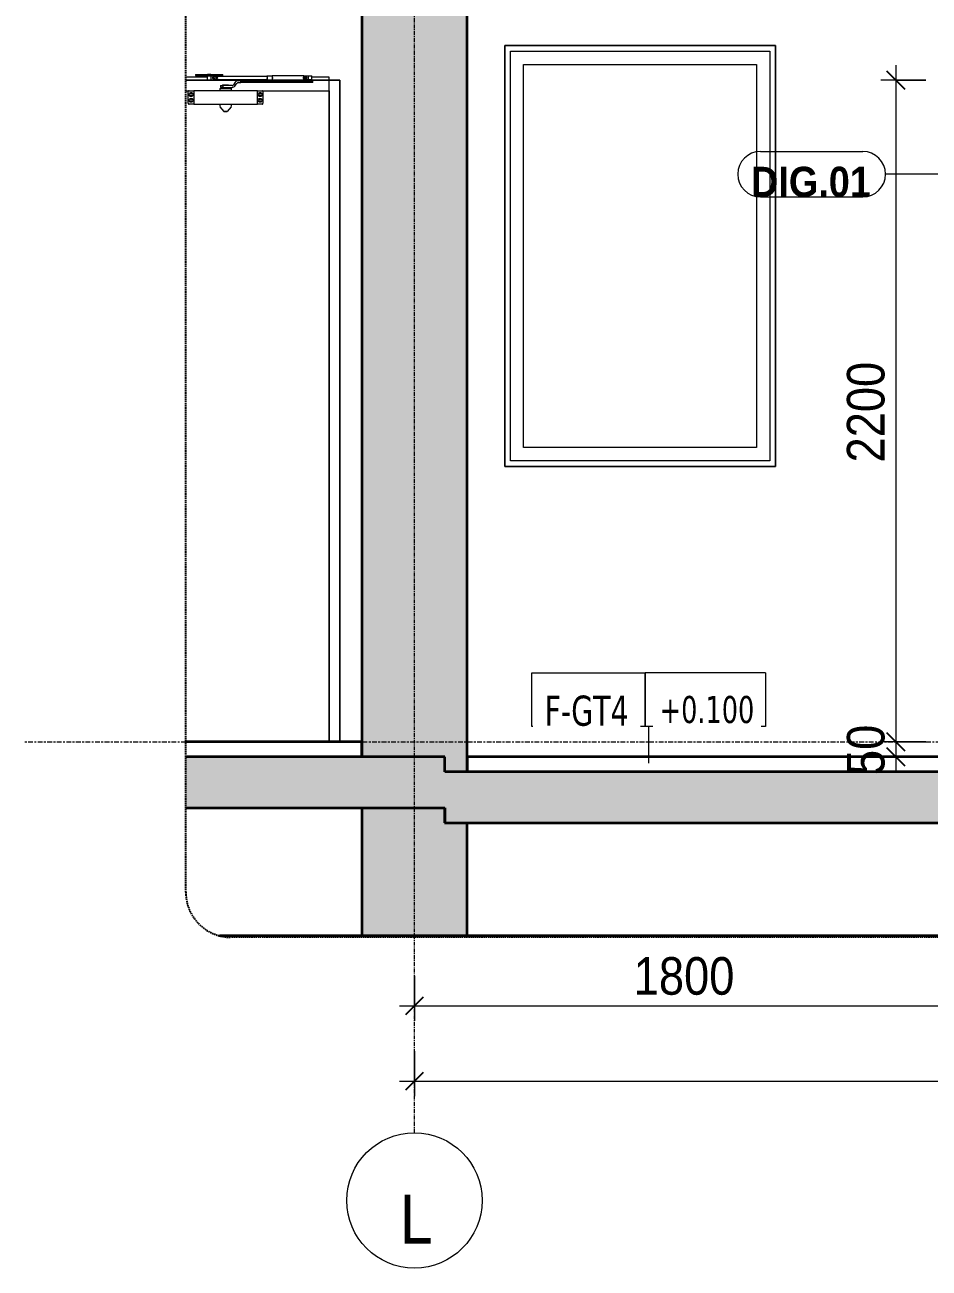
# Model space of a CAD drawing. Header units: millimetres. Extents: x 31444 to 224909, y 392 to 78637.
# Drawn here: x 98311 to 101317, y 450 to 4584 of the extents above; entities that cross this region are included whole.
import ezdxf

# ---------------------------------------------------------------- set-up
doc = ezdxf.new("R2010")
doc.units = ezdxf.units.MM
for name, pattern in [('Centre', [31.75, 6.35, -4.7625, 15.875, -4.7625]), ('Grid Line', [22.225, 12.7, -3.175, 3.175, -3.175]), ('Hidden', [7.14375, 4.7625, -2.38125])]:
    doc.linetypes.add(name, pattern=pattern)
for name, color, linetype, lineweight in [('0-5', 130, 'Continuous', 5), ('A-ANNO-DIMS', 211, 'Continuous', 9), ('A-ANNO-DIMS-50', 211, 'Continuous', 9), ('A-CLNG-1', 250, 'Continuous', 35), ('A-CLNG-PATT-3', 13, 'Continuous', 18), ('A-DETL-GENF', 92, 'Continuous', 18), ('A-DETL-GENF-4', 9, 'Continuous', 18), ('A-DETL-GENF-5', 92, 'Hidden', 25), ('A-DETL-MEDM', 33, 'Continuous', 35), ('A-DOOR', 31, 'Continuous', 18), ('A-DOOR-FRAM-1', 31, 'Continuous', 18), ('A-DOOR-IDEN', 31, 'Continuous', 9), ('A-FLOR-FNSH-1', 250, 'Continuous', 35), ('A-FLOR-IDEN', 11, 'Continuous', 9), ('A-FLOR-LEVL-2', 51, 'Centre', 9), ('A-GLAZ', 151, 'Continuous', 18), ('A-GLAZ-5', 7, 'Continuous', 18), ('A-WALL', 113, 'Continuous', 18), ('A-WALL-3', 7, 'Continuous', 18), ('S-COLS-10', 191, 'Continuous', 5), ('S-COLS-5', 250, 'Continuous', 35), ('S-GRID-1', 1, 'Grid Line', 9), ('S-GRID-IDEN', 1, 'Continuous', 9)]:
    doc.layers.add(name, color=color, linetype=linetype, lineweight=lineweight)
doc.styles.add('Arial_B_1', font='arialbd.ttf', dxfattribs={"width": 0.9, "height": 100})
doc.styles.add('Tahoma', font='tahoma.ttf', dxfattribs={"width": 0.8, "height": 100})
doc.styles.add('Tahoma_1', font='tahoma.ttf', dxfattribs={"width": 0.8, "height": 90})
doc.styles.add('Tahoma_B', font='tahomabd.ttf', dxfattribs={"height": 162.5})
doc.styles.add('UTM Avo', font='', dxfattribs={"width": 0.9, "height": 125})
doc.styles.get('UTM Avo').set_extended_font_data('UTM Avo')
doc.dimstyles.new('1_Dim_chi_tiet_2_5', dxfattribs={"dimscale": 304.8, "dimtxt": 124.912619, "dimasz": 0.19685, "dimexe": 0.164042, "dimexo": 0.0625, "dimgap": 0.016404, "dimtad": 1, "dimdec": 0, "dimrnd": 5, "dimzin": 0, "dimdsep": 46, "dimtxsty": 'UTM Avo', "dimblk1": 'OBLIQUE', "dimblk2": 'OBLIQUE', "dimsah": 1, "dimcen": 0.09, "dimdle": 0.164042, "dimazin": 0, "dimtfac": 1, "dimtdec": 4, "dimtix": 1, "dimtmove": 0, "dimatfit": 3, "dimfxl": 0.328084, "dimfxlon": 1, "dimtvp": 1, "dimtolj": 1, "dimtzin": 0, "dimarcsym": 2})

# ---------------------------------------------------------------- blocks, each defined once
blk = doc.blocks.new('NCV_TKTC_KET CAU_rvt-6-TKCS_CĂN HỘ LOẠI 3 - MẶT CẮT 5')
at = {"layer": 'S-COLS-10'}
h = blk.add_hatch(color=256, dxfattribs=at)
h.paths.add_polyline_path([(-70111.9, 1550), (-69761.9, 1550), (-69761.9, 1930), (-69835.3, 1930), (-69835.3, 1980), (-70111.9, 1980), (-70111.9, 1930)])
h.paths.add_polyline_path([(-69835.3, 2100), (-69761.9, 2100), (-69761.9, 5330), (-69835.3, 5330), (-69835.3, 5380), (-70111.9, 5380), (-70111.9, 2150), (-69835.3, 2150)])
h.paths.add_polyline_path([(-69826.1, 5500), (-69761.9, 5500), (-69761.9, 5959.5), (-70111.9, 5959.5), (-70111.9, 5550), (-69835.3, 5550), (-69835.3, 5500)])
at = {"layer": 'A-FLOR-FNSH-1'}
for p, q in [((-69836.9, 1980), (-69836.9, 1930)), ((-69836.9, 1930), (-69835.3, 1930))]:
    blk.add_line(p, q, dxfattribs=at)
at = {"layer": 'S-COLS-5'}
for p, q in [((-70111.9, 5380), (-70111.9, 2150)), ((-69761.9, 2100), (-69761.9, 5330)), ((-70111.9, 1980), (-70111.9, 1550)), ((-69761.9, 1550), (-69761.9, 1930))]:
    blk.add_line(p, q, dxfattribs=at)
blk = doc.blocks.new('M_Fixed - 900 x 1400-553070-TKCS_CĂN HỘ LOẠI 3 - MẶT CẮT 5')
at = {"layer": 'A-GLAZ-5'}
for p, q in [((-68736.9, 4515), (-69636.9, 4515)), ((-69636.9, 4515), (-69636.9, 3115)), ((-68736.9, 3115), (-68736.9, 4515)), ((-69617.9, 3134), (-69617.9, 4496)), ((-69617.9, 4496), (-68755.9, 4496)), ((-68755.9, 4496), (-68755.9, 3134)), ((-69573.9, 3178), (-69573.9, 4452)), ((-69573.9, 4452), (-68799.9, 4452)), ((-68799.9, 4452), (-68799.9, 3178)), ((-68799.9, 3178), (-69573.9, 3178)), ((-69636.9, 3115), (-68736.9, 3115)), ((-68755.9, 3134), (-69617.9, 3134))]:
    blk.add_line(p, q, dxfattribs=at)
blk = doc.blocks.new('NCV_TKTC_TANG 1_rvt-5-TKCS_CĂN HỘ LOẠI 3 - MẶT CẮT 5')
at = {"layer": 'A-FLOR-FNSH-1'}
for p, q in [((-70111.9, 2200), (-70696.9, 2200)), ((-70111.9, 2150), (-70111.9, 2200)), ((-68136.9, 2150), (-69761.9, 2150)), ((-69761.9, 2150), (-69761.9, 2100))]:
    blk.add_line(p, q, dxfattribs=at)
at = {"layer": 'A-WALL-3'}
for p, q in [((-69636.9, 3115), (-69636.9, 4515)), ((-69636.9, 4515), (-68736.9, 4515)), ((-68736.9, 4515), (-68736.9, 3115)), ((-68736.9, 3115), (-69636.9, 3115))]:
    blk.add_line(p, q, dxfattribs=at)
at = {"layer": 'A-GLAZ'}
blk.add_blockref('M_Fixed - 900 x 1400-553070-TKCS_CĂN HỘ LOẠI 3 - MẶT CẮT 5', (0, 0), dxfattribs=at)
blk = doc.blocks.new('FD_05 - FD_05-1000x2200mm-835433-TKCS_CĂN HỘ LOẠI 3 - MẶT CẮT 5')
at = {"layer": 'A-DOOR'}
for p, q in [((-70625.6, 4410), (-70696.9, 4410)), ((-70664.1, 4418.5), (-70664.1, 4415.5)), ((-70664.1, 4418.5), (-70663.7, 4418.5)), ((-70664.1, 4418.5), (-70664.1, 4415.5)), ((-70664.1, 4415.5), (-70663.7, 4415.5)), ((-70663.7, 4418.5), (-70644.5, 4418.5)), ((-70663.7, 4415.5), (-70644.5, 4415.5)), ((-70644.5, 4418.5), (-70644.1, 4418.5)), ((-70644.5, 4415.5), (-70644.1, 4415.5)), ((-70644.1, 4418.5), (-70638.9, 4418.5)), ((-70644.1, 4415.5), (-70638.9, 4415.5)), ((-70638.9, 4418.5), (-70637.7, 4418.5)), ((-70638.9, 4415.5), (-70637.7, 4415.5)), ((-70637.7, 4418.5), (-70621.2, 4418.5)), ((-70637.7, 4415.5), (-70621.2, 4415.5)), ((-70634.1, 4415.5), (-70634.1, 4414.5)), ((-70632.1, 4414.5), (-70634.1, 4414.5)), ((-70634.1, 4414.5), (-70632.1, 4414.5)), ((-70625.6, 4414.5), (-70632.1, 4414.5)), ((-70625.6, 4414.5), (-70625.6, 4400.5)), ((-70625.6, 4414.5), (-70625.4, 4414.5)), ((-70625.4, 4400.5), (-70625.6, 4400.5)), ((-70625.4, 4414.5), (-70613.9, 4414.5)), ((-70613.9, 4400.5), (-70625.4, 4400.5)), ((-70625.1, 4420.3), (-70625.1, 4418.5)), ((-70624.3, 4420.3), (-70619.1, 4420.3)), ((-70624.1, 4415.5), (-70624.1, 4414.5)), ((-70621.2, 4418.5), (-70617, 4418.5)), ((-70621.2, 4415.5), (-70617, 4415.5)), ((-70619.1, 4420.3), (-70613.9, 4420.3)), ((-70617, 4418.5), (-70600.5, 4418.5)), ((-70617, 4415.5), (-70600.5, 4415.5)), ((-70614.1, 4414.5), (-70614.1, 4415.5)), ((-70613.9, 4414.5), (-70608.2, 4414.5)), ((-70613.9, 4414.5), (-70613.9, 4400.5)), ((-70608.2, 4400.5), (-70613.9, 4400.5)), ((-70613.1, 4418.5), (-70613.1, 4420.3)), ((-70612.6, 4400.5), (-70612.6, 4414.5)), ((-70606.1, 4414.5), (-70608.2, 4414.5)), ((-70604.1, 4414.5), (-70606.1, 4414.5)), ((-70606.1, 4414.5), (-70604.1, 4414.5)), ((-70604.1, 4414.5), (-70604.1, 4415.5)), ((-70427.1, 4412.5), (-70603.4, 4412.5)), ((-70603.4, 4402.5), (-70427.1, 4402.5)), ((-70602.7, 4411.5), (-70602, 4411.5)), ((-70602, 4403.5), (-70602.7, 4403.5)), ((-70602, 4411.5), (-70595.1, 4411.5)), ((-70595.1, 4403.5), (-70602, 4403.5)), ((-70600.5, 4418.5), (-70599.4, 4418.5)), ((-70600.5, 4415.5), (-70599.4, 4415.5)), ((-70599.4, 4418.5), (-70594.2, 4418.5)), ((-70599.4, 4415.5), (-70594.2, 4415.5)), ((-70595.1, 4403.5), (-70595.1, 4411.5)), ((-70594.1, 4418.5), (-70593.8, 4418.5)), ((-70594.1, 4415.5), (-70593.8, 4415.5)), ((-70593.8, 4418.5), (-70574.5, 4418.5)), ((-70593.8, 4415.5), (-70574.5, 4415.5)), ((-70574.5, 4418.5), (-70574.1, 4418.5)), ((-70574.5, 4415.5), (-70574.1, 4415.5)), ((-70574.5, 4384), (-70567.2, 4384)), ((-70574.5, 4384), (-70574.5, 4382)), ((-70574.1, 4415.5), (-70574.1, 4418.5)), ((-70574.1, 4415.5), (-70574.1, 4418.5)), ((-70567.2, 4384), (-70557.1, 4384)), ((-70567.2, 4384), (-70567.2, 4382)), ((-70557.1, 4384), (-70554.5, 4384)), ((-70557.1, 4384), (-70557.1, 4382)), ((-70554.5, 4382), (-70554.5, 4384)), ((-70532.4, 4392.9), (-70538.2, 4384.6)), ((-70533.3, 4381.1), (-70527.5, 4389.4)), ((-70522.5, 4398), (-70522.5, 4398)), ((-70514.1, 4398), (-70522.5, 4398)), ((-70522.5, 4392), (-70514.1, 4392)), ((-70514.1, 4392), (-70514.1, 4398)), ((-70514.1, 4398), (-70278.7, 4398)), ((-70278.7, 4392), (-70514.1, 4392)), ((-70409.8, 4413.5), (-70427.1, 4413.5)), ((-70427.1, 4401.5), (-70409.8, 4401.5)), ((-70305.1, 4414.5), (-70409.8, 4414.5)), ((-70409.8, 4400.5), (-70305.1, 4400.5)), ((-70304.4, 4414), (-70304.2, 4414)), ((-70304.2, 4401), (-70304.4, 4401)), ((-70304.2, 4414), (-70297.4, 4414)), ((-70304.2, 4414), (-70304.2, 4401)), ((-70304.2, 4401.4), (-70304.2, 4413.6)), ((-70304.2, 4413.6), (-70304.2, 4401.4)), ((-70297.4, 4401), (-70304.2, 4401)), ((-70297.4, 4414), (-70290.3, 4414)), ((-70290.3, 4401), (-70297.4, 4401)), ((-70291.6, 4401), (-70291.6, 4398)), ((-70290.3, 4414), (-70278.2, 4414)), ((-70290.3, 4414), (-70290.3, 4401)), ((-70278.2, 4401), (-70290.3, 4401)), ((-70280.6, 4398), (-70280.6, 4401)), ((-70278.7, 4398), (-70274.2, 4398)), ((-70278.7, 4398), (-70278.7, 4392)), ((-70274.2, 4392), (-70278.7, 4392)), ((-70220.3, 4410), (-70278.2, 4410)), ((-70278.1, 4401), (-70278.1, 4414)), ((-70274.1, 4392), (-70274.1, 4398)), ((-70220.3, 2200), (-70220.3, 4410)), ((-70688.5, 4323), (-70688.5, 4362)), ((-70685.5, 4365), (-70673.2, 4365)), ((-70673.2, 4365), (-70670.6, 4365)), ((-70458.5, 4365), (-70670.5, 4365)), ((-70670.5, 4365), (-70670.5, 4364.7)), ((-70670.5, 4364.7), (-70670.5, 4356.1)), ((-70670.5, 4356.1), (-70670.5, 4354.3)), ((-70670.5, 4354.3), (-70670.5, 4330.7)), ((-70584, 4372), (-70584, 4365)), ((-70584, 4372), (-70583.5, 4372)), ((-70583.4, 4372), (-70545, 4372)), ((-70582, 4382), (-70582, 4376)), ((-70582, 4382), (-70573.5, 4382)), ((-70573.5, 4376), (-70582, 4376)), ((-70574.5, 4376), (-70574.5, 4374)), ((-70570.9, 4374), (-70574.5, 4374)), ((-70543.1, 4382), (-70573.5, 4382)), ((-70573.5, 4382), (-70573.5, 4376)), ((-70573.5, 4376), (-70543.1, 4376)), ((-70573.5, 4374), (-70573.5, 4372)), ((-70567.2, 4374), (-70570.9, 4374)), ((-70567.2, 4376), (-70567.2, 4374)), ((-70562.2, 4374), (-70567.2, 4374)), ((-70557.1, 4374), (-70562.2, 4374)), ((-70557.1, 4376), (-70557.1, 4374)), ((-70555.8, 4374), (-70557.1, 4374)), ((-70554.5, 4374), (-70555.8, 4374)), ((-70555.5, 4372), (-70555.5, 4374)), ((-70554.5, 4374), (-70554.5, 4376)), ((-70545, 4365), (-70545, 4372)), ((-70458.5, 4364.7), (-70458.5, 4365)), ((-70458.5, 4356.1), (-70458.5, 4364.7)), ((-70458.5, 4354.3), (-70458.5, 4356.1)), ((-70458.5, 4330.7), (-70458.5, 4354.3)), ((-70458.4, 4365), (-70455.8, 4365)), ((-70455.8, 4365), (-70443.5, 4365)), ((-70440.5, 4362), (-70440.5, 4323)), ((-70673.2, 4320), (-70685.5, 4320)), ((-70670.6, 4320), (-70673.2, 4320)), ((-70670.5, 4330.7), (-70670.5, 4328.9)), ((-70670.5, 4328.9), (-70670.5, 4320.3)), ((-70670.5, 4320.3), (-70670.5, 4320)), ((-70670.5, 4320), (-70458.5, 4320)), ((-70584, 4320), (-70584, 4312.4)), ((-70583.7, 4311.7), (-70570.8, 4296.3)), ((-70558.2, 4296.3), (-70545.3, 4311.7)), ((-70545, 4312.4), (-70545, 4320)), ((-70458.5, 4328.9), (-70458.5, 4330.7)), ((-70458.5, 4320.3), (-70458.5, 4328.9)), ((-70458.5, 4320), (-70458.5, 4320.3)), ((-70455.8, 4320), (-70458.4, 4320)), ((-70443.5, 4320), (-70455.8, 4320)), ((-70564.5, 4296), (-70564.5, 4296)), ((-70564.5, 4296), (-70564.5, 4296))]:
    blk.add_line(p, q, dxfattribs=at)
at = {"layer": 'A-DOOR', "flags": 128}
for points in [[(-70595.1, 4411.5), (-70594.1, 4411), (-70593.3, 4410.4), (-70592.7, 4409.7), (-70592.2, 4409), (-70591.9, 4408.3), (-70591.8, 4407.5)], [(-70591.8, 4407.5), (-70591.9, 4406.7), (-70592.2, 4406), (-70592.7, 4405.3), (-70593.3, 4404.6), (-70594.1, 4404), (-70595.1, 4403.5)], [(-70685.5, 4365), (-70686.2, 4364.9), (-70686.8, 4364.7), (-70687.4, 4364.3), (-70687.8, 4363.9), (-70688.2, 4363.3), (-70688.4, 4362.7), (-70688.5, 4362)], [(-70440.5, 4362), (-70440.6, 4362.7), (-70440.8, 4363.3), (-70441.2, 4363.9), (-70441.6, 4364.3), (-70442.2, 4364.7), (-70442.8, 4364.9), (-70443.5, 4365)], [(-70688.5, 4323), (-70688.4, 4322.3), (-70688.2, 4321.7), (-70687.8, 4321.1), (-70687.4, 4320.7), (-70686.8, 4320.3), (-70686.2, 4320.1), (-70685.5, 4320)], [(-70443.5, 4320), (-70442.8, 4320.1), (-70442.2, 4320.3), (-70441.6, 4320.7), (-70441.2, 4321.1), (-70440.8, 4321.7), (-70440.6, 4322.3), (-70440.5, 4323)], [(-70564.5, 4296), (-70569.2, 4296), (-70570.1, 4296)], [(-70570.1, 4296), (-70567.5, 4296), (-70564.5, 4296)], [(-70564.5, 4296), (-70559.8, 4296), (-70558.9, 4296)], [(-70558.9, 4296), (-70561.5, 4296), (-70564.5, 4296)]]:
    blk.add_lwpolyline(points, dxfattribs=at)
at = {"layer": 'A-DOOR'}
for centre, start, end in [((-70679.5, 4352), 0, 180), ((-70679.5, 4352), 180, 0), ((-70449.5, 4352), 0, 180), ((-70449.5, 4352), 180, 0), ((-70679.5, 4333), 0, 180), ((-70679.5, 4333), 180, 0), ((-70449.5, 4333), 0, 180), ((-70449.5, 4333), 180, 0)]:
    blk.add_arc(centre, 3.5, start, end, dxfattribs=at)
for centre, major_axis, ratio, start_param, end_param in [((-70606, 4407.5), (0, 2.5), 0.965835, 4.712389, 7.853982), ((-70606, 4407.5), (0, 2.5), 0.965835, 1.570796, 4.712389), ((-70608.2, 4407.5), (0, 7), 0.965835, 4.712389, 6.283185), ((-70608.2, 4407.5), (0, 7), 0.965835, 3.141593, 4.712389), ((-70608.6, 4407.5), (0, 2.5), 0.965835, 4.712389, 5.759587), ((-70608.6, 4407.5), (0, 2.5), 0.965835, 3.665191, 4.712389), ((-70608.1, 4407.5), (0, 2.5), 0.965835, 4.712389, 5.759587), ((-70608.1, 4407.5), (0, 2.5), 0.965835, 4.712389, 5.759587), ((-70608.1, 4407.5), (0, 2.5), 0.965835, 3.665191, 4.712389), ((-70608.1, 4407.5), (0, 2.5), 0.965835, 3.665191, 4.712389), ((-70606.5, 4407.5), (0, 2.5), 0.965835, 4.712389, 6.021386), ((-70606.5, 4407.5), (0, 2.5), 0.965835, 4.712389, 6.021386), ((-70606.5, 4407.5), (0, 2.5), 0.965835, 3.403392, 4.712389), ((-70606.5, 4407.5), (0, 2.5), 0.965835, 3.403392, 4.712389), ((-70543.1, 4388), (0, 6), 1, 3.141593, 4.101524), ((-70522.5, 4386), (0, 12), 1, 0, 0.959931), ((-70522.5, 4386), (0, 6), 1, 0, 0.959931), ((-70427.1, 4407.5), (0, 6), 0.259156, 4.712389, 6.806784), ((-70427.1, 4407.5), (0, 6), 0.259156, 2.617994, 4.712389), ((-70427.1, 4407.5), (0, 5), 0.259156, 4.712389, 6.283185), ((-70427.1, 4407.5), (0, 5), 0.259156, 3.141593, 4.712389), ((-70409.8, 4407.5), (0, 7), 0.259156, 4.712389, 6.806784), ((-70409.8, 4407.5), (0, 7), 0.259156, 2.617994, 4.712389), ((-70409.8, 4407.5), (0, 6), 0.259156, 4.712389, 6.283185), ((-70409.8, 4407.5), (0, 6), 0.259156, 3.141593, 4.712389), ((-70305.1, 4407.5), (0, 7), 0.259156, 5.776005, 6.283185), ((-70305.1, 4407.5), (0, 7), 0.259156, 3.141593, 3.648773), ((-70296, 4407.5), (0, 6.79), 0.965835, 0.291061, 1.570796), ((-70296, 4407.5), (0, 6.79), 0.965835, 1.570796, 2.850532), ((-70295.5, 4407.5), (0, 6.79), 0.965835, 0.291061, 1.570796), ((-70295.5, 4407.5), (0, 6.79), 0.965835, 1.570796, 2.850532), ((-70296.2, 4407.5), (0, 2.5), 0.965835, 4.712389, 7.853982), ((-70296.2, 4407.5), (0, 2.5), 0.965835, 1.570796, 4.712389), ((-70298.5, 4407.5), (0, 2.5), 0.965835, 4.712389, 5.759587), ((-70298.5, 4407.5), (0, 2.5), 0.965835, 4.712389, 5.759587), ((-70299, 4407.5), (0, 2.5), 0.965835, 4.712389, 5.497787), ((-70298.5, 4407.5), (0, 2.5), 0.965835, 3.665191, 4.712389), ((-70299, 4407.5), (0, 2.5), 0.965835, 3.926991, 4.712389), ((-70298.5, 4407.5), (0, 2.5), 0.965835, 3.665191, 4.712389), ((-70296.7, 4407.5), (0, 2.5), 0.965835, 4.712389, 6.021386), ((-70296.7, 4407.5), (0, 2.5), 0.965835, 4.712389, 6.021386), ((-70296.7, 4407.5), (0, 2.5), 0.965835, 3.403392, 4.712389), ((-70296.7, 4407.5), (0, 2.5), 0.965835, 3.403392, 4.712389), ((-70543.1, 4388), (0, 12), 1, 3.141593, 4.101524)]:
    blk.add_ellipse(centre, major_axis=major_axis, ratio=ratio, start_param=start_param, end_param=end_param, dxfattribs=at)
for points, knots in [([(-70305.3, 4407.5), (-70305.3, 4407.8), (-70305.3, 4408.2), (-70305.3, 4408.7), (-70305.2, 4409), (-70305.2, 4409.4), (-70305.1, 4409.8), (-70305, 4410), (-70305, 4410.3), (-70304.9, 4410.4), (-70304.9, 4410.6), (-70304.8, 4410.8), (-70304.8, 4411.1), (-70304.7, 4411.3), (-70304.6, 4411.5), (-70304.6, 4411.7), (-70304.6, 4411.8), (-70304.5, 4412), (-70304.5, 4412.3), (-70304.4, 4412.5), (-70304.3, 4412.8), (-70304.3, 4413.2), (-70304.2, 4413.5), (-70304.2, 4413.6)], [0, 0, 0, 0, 0.1, 0.15, 0.2, 0.25, 0.3, 0.35, 0.375, 0.4, 0.425, 0.45, 0.5, 0.55, 0.575, 0.6, 0.625, 0.65, 0.7, 0.75, 0.8, 0.9, 1, 1, 1, 1]), ([(-70304.2, 4401.4), (-70304.2, 4401.5), (-70304.3, 4401.8), (-70304.3, 4402.2), (-70304.4, 4402.5), (-70304.5, 4402.7), (-70304.5, 4403), (-70304.6, 4403.2), (-70304.6, 4403.3), (-70304.6, 4403.5), (-70304.7, 4403.7), (-70304.8, 4403.9), (-70304.8, 4404.2), (-70304.9, 4404.4), (-70304.9, 4404.6), (-70305, 4404.7), (-70305, 4405), (-70305.1, 4405.2), (-70305.2, 4405.6), (-70305.2, 4406), (-70305.3, 4406.3), (-70305.3, 4406.8), (-70305.3, 4407.2), (-70305.3, 4407.5)], [0, 0, 0, 0, 0.1, 0.2, 0.25, 0.3, 0.35, 0.375, 0.4, 0.425, 0.45, 0.5, 0.55, 0.575, 0.6, 0.625, 0.65, 0.7, 0.75, 0.8, 0.85, 0.9, 1, 1, 1, 1]), ([(-70685.9, 4352), (-70685.9, 4353.2), (-70685.4, 4355), (-70683.9, 4356.9), (-70682.4, 4357.9), (-70680.7, 4358.5), (-70678.9, 4358.7), (-70677.1, 4358.4), (-70675.5, 4357.6), (-70674.2, 4356.4), (-70673.5, 4355.4), (-70673.2, 4354.9)], [0, 0, 0, 0, 0.2, 0.3, 0.4, 0.5, 0.6, 0.7, 0.8, 0.9, 1, 1, 1, 1]), ([(-70673.2, 4349.1), (-70673.8, 4348), (-70675, 4346.7), (-70677.1, 4345.6), (-70678.9, 4345.3), (-70680.7, 4345.5), (-70682.4, 4346.1), (-70683.9, 4347.1), (-70685, 4348.5), (-70685.7, 4350.2), (-70685.9, 4351.4), (-70685.9, 4352)], [0, 0, 0, 0, 0.2, 0.3, 0.4, 0.5, 0.6, 0.7, 0.8, 0.9, 1, 1, 1, 1]), ([(-70455.8, 4354.9), (-70455.2, 4356), (-70454, 4357.3), (-70451.9, 4358.4), (-70450.1, 4358.7), (-70448.3, 4358.5), (-70446.6, 4357.9), (-70445.1, 4356.9), (-70444, 4355.5), (-70443.3, 4353.8), (-70443.1, 4352.6), (-70443.1, 4352)], [0, 0, 0, 0, 0.2, 0.3, 0.4, 0.5, 0.6, 0.7, 0.8, 0.9, 1, 1, 1, 1]), ([(-70443.1, 4352), (-70443.1, 4350.8), (-70443.6, 4349), (-70445.1, 4347.1), (-70446.6, 4346.1), (-70448.3, 4345.5), (-70450.1, 4345.3), (-70451.9, 4345.6), (-70453.5, 4346.4), (-70454.8, 4347.6), (-70455.5, 4348.6), (-70455.8, 4349.1)], [0, 0, 0, 0, 0.2, 0.3, 0.4, 0.5, 0.6, 0.7, 0.8, 0.9, 1, 1, 1, 1]), ([(-70685.9, 4333), (-70685.9, 4334.2), (-70685.4, 4336), (-70683.9, 4337.9), (-70682.4, 4338.9), (-70680.7, 4339.5), (-70678.9, 4339.7), (-70677.1, 4339.4), (-70675.5, 4338.6), (-70674.2, 4337.4), (-70673.5, 4336.4), (-70673.2, 4335.9)], [0, 0, 0, 0, 0.2, 0.3, 0.4, 0.5, 0.6, 0.7, 0.8, 0.9, 1, 1, 1, 1]), ([(-70673.2, 4330.1), (-70673.8, 4329), (-70675, 4327.7), (-70677.1, 4326.6), (-70678.9, 4326.3), (-70680.7, 4326.5), (-70682.4, 4327.1), (-70683.9, 4328.1), (-70685, 4329.5), (-70685.7, 4331.2), (-70685.9, 4332.4), (-70685.9, 4333)], [0, 0, 0, 0, 0.2, 0.3, 0.4, 0.5, 0.6, 0.7, 0.8, 0.9, 1, 1, 1, 1]), ([(-70455.8, 4335.9), (-70455.2, 4337), (-70454, 4338.3), (-70451.9, 4339.4), (-70450.1, 4339.7), (-70448.3, 4339.5), (-70446.6, 4338.9), (-70445.1, 4337.9), (-70444, 4336.5), (-70443.3, 4334.8), (-70443.1, 4333.6), (-70443.1, 4333)], [0, 0, 0, 0, 0.2, 0.3, 0.4, 0.5, 0.6, 0.7, 0.8, 0.9, 1, 1, 1, 1]), ([(-70443.1, 4333), (-70443.1, 4331.8), (-70443.6, 4330), (-70445.1, 4328.1), (-70446.6, 4327.1), (-70448.3, 4326.5), (-70450.1, 4326.3), (-70451.9, 4326.6), (-70453.5, 4327.4), (-70454.8, 4328.6), (-70455.5, 4329.6), (-70455.8, 4330.1)], [0, 0, 0, 0, 0.2, 0.3, 0.4, 0.5, 0.6, 0.7, 0.8, 0.9, 1, 1, 1, 1])]:
    blk.add_open_spline(points, degree=3, knots=knots, dxfattribs=at)
for points in [[(-70673.2, 4354.9), (-70673, 4354.4), (-70672.7, 4353.5), (-70672.6, 4352.5), (-70672.5, 4352)], [(-70672.5, 4352), (-70672.6, 4351.5), (-70672.7, 4350.5), (-70673, 4349.6), (-70673.2, 4349.1)], [(-70456.5, 4352), (-70456.4, 4352.5), (-70456.3, 4353.5), (-70456, 4354.4), (-70455.8, 4354.9)], [(-70455.8, 4349.1), (-70456, 4349.6), (-70456.3, 4350.5), (-70456.4, 4351.5), (-70456.5, 4352)], [(-70673.2, 4335.9), (-70673, 4335.4), (-70672.7, 4334.5), (-70672.6, 4333.5), (-70672.5, 4333)], [(-70672.5, 4333), (-70672.6, 4332.5), (-70672.7, 4331.5), (-70673, 4330.6), (-70673.2, 4330.1)], [(-70456.5, 4333), (-70456.4, 4333.5), (-70456.3, 4334.5), (-70456, 4335.4), (-70455.8, 4335.9)], [(-70455.8, 4330.1), (-70456, 4330.6), (-70456.3, 4331.5), (-70456.4, 4332.5), (-70456.5, 4333)]]:
    blk.add_open_spline(points, degree=3, dxfattribs=at)
at = {"layer": 'A-DOOR-FRAM-1'}
for p, q in [((-70291.1, 4400), (-70696.9, 4400)), ((-70185.3, 4400), (-70280.6, 4400)), ((-70185.3, 2200), (-70185.3, 4400)), ((-70696.9, 4365), (-70685.5, 4365)), ((-70443.5, 4365), (-70220.3, 4365)), ((-70220.3, 4365), (-70220.3, 2200))]:
    blk.add_line(p, q, dxfattribs=at)
blk = doc.blocks.new('BORDER VIEW - BORDER VIEW-3699863-TKCS_CĂN HỘ LOẠI 3 - MẶT CẮT 5')
at = {"layer": 'A-DETL-GENF-5'}
for p, q in [((-70696.9, 1700), (-70696.9, 5809.5)), ((-61351.9, 1550), (-70546.9, 1550))]:
    blk.add_line(p, q, dxfattribs=at)
blk.add_arc((-70546.9, 1700), 150, 180, 270, dxfattribs=at)
blk = doc.blocks.new('Grid - M_Grid Head - Circle-353313-TKCS_CĂN HỘ LOẠI 3 - MẶT CẮT 5')
at = {"layer": 'S-GRID-IDEN'}
blk.add_circle((-61736.9, 674.7), 225, dxfattribs=at)
blk = doc.blocks.new('DIMBLOCK114-TKCS_CĂN HỘ LOẠI 3 - MẶT CẮT 5')
at = {"layer": 'A-ANNO-DIMS-50'}
for p, q in [((99606, 1171.5), (99606, 1021.5)), ((99606, 1071.5), (99606, 1171.5)), ((107806, 1171.5), (107806, 1021.5)), ((107806, 1071.5), (107806, 1171.5)), ((99556, 1071.5), (107856, 1071.5))]:
    blk.add_line(p, q, dxfattribs=at)
at = {"layer": 'A-ANNO-DIMS-50', "lineweight": 25}
for p, q in [((99606, 1071.5), (99636, 1101.5)), ((107806, 1071.5), (107836, 1101.5)), ((99606, 1071.5), (99576, 1041.5)), ((107806, 1071.5), (107776, 1041.5))]:
    blk.add_line(p, q, dxfattribs=at)
at = {"layer": 'A-ANNO-DIMS-50', "color": 0, "insert": (103534.8, 1233.9), "char_height": 125, "width": 410.824, "attachment_point": 1, "line_spacing_factor": 1.110334, "style": 'UTM Avo'}
blk.add_mtext('8200', dxfattribs=at)
blk = doc.blocks.new('_Oblique')
at = {"color": 0, "linetype": 'ByBlock', "lineweight": -2}
blk.add_line((-0.5, -0.5), (0.5, 0.5), dxfattribs=at)
blk = doc.blocks.new('DIMBLOCK116-TKCS_CĂN HỘ LOẠI 3 - MẶT CẮT 5')
at = {"layer": 'A-ANNO-DIMS-50'}
for p, q in [((99606, 1421.5), (99606, 1271.5)), ((99606, 1321.5), (99606, 1421.5)), ((101406, 1421.5), (101406, 1271.5)), ((101406, 1321.5), (101406, 1421.5)), ((99556, 1321.5), (101406, 1321.5))]:
    blk.add_line(p, q, dxfattribs=at)
at = {"layer": 'A-ANNO-DIMS-50', "lineweight": 25}
for p, q in [((99606, 1321.5), (99636, 1351.5)), ((101406, 1321.5), (101436, 1351.5)), ((99606, 1321.5), (99576, 1291.5)), ((101406, 1321.5), (101376, 1291.5))]:
    blk.add_line(p, q, dxfattribs=at)
at = {"layer": 'A-ANNO-DIMS-50', "color": 0, "insert": (100334.8, 1483.9), "char_height": 125, "width": 410.824, "attachment_point": 1, "line_spacing_factor": 1.110334, "style": 'UTM Avo'}
blk.add_mtext('1800', dxfattribs=at)
blk = doc.blocks.new('DIMBLOCK119-TKCS_CĂN HỘ LOẠI 3 - MẶT CẮT 5')
at = {"layer": 'A-ANNO-DIMS-50', "lineweight": 25}
for p, q in [((101205.8, 4400), (101175.8, 4430)), ((101205.8, 4400), (101235.8, 4370)), ((101205.8, 2200), (101175.8, 2230)), ((101205.8, 2200), (101235.8, 2170))]:
    blk.add_line(p, q, dxfattribs=at)
at = {"layer": 'A-ANNO-DIMS-50'}
for p, q in [((101205.8, 4450), (101205.8, 2200)), ((101305.8, 4400), (101155.8, 4400)), ((101205.8, 4400), (101305.8, 4400)), ((101305.8, 2200), (101155.8, 2200)), ((101205.8, 2200), (101305.8, 2200))]:
    blk.add_line(p, q, dxfattribs=at)
at = {"layer": 'A-ANNO-DIMS-50', "color": 0, "insert": (101043.4, 3128.8), "char_height": 125, "width": 410.824, "attachment_point": 1, "rotation": 90, "line_spacing_factor": 1.110334, "style": 'UTM Avo'}
blk.add_mtext('2200', dxfattribs=at)
blk = doc.blocks.new('DIMBLOCK120-TKCS_CĂN HỘ LOẠI 3 - MẶT CẮT 5')
at = {"layer": 'A-ANNO-DIMS-50'}
for p, q in [((101305.8, 2200), (101155.8, 2200)), ((101205.8, 2200), (101205.8, 2100)), ((101205.8, 2200), (101305.8, 2200)), ((101305.8, 2150), (101155.8, 2150)), ((101205.8, 2150), (101305.8, 2150))]:
    blk.add_line(p, q, dxfattribs=at)
at = {"layer": 'A-ANNO-DIMS-50', "lineweight": 25}
for p, q in [((101205.8, 2200), (101175.8, 2230)), ((101205.8, 2200), (101235.8, 2170)), ((101205.8, 2150), (101175.8, 2180)), ((101205.8, 2150), (101235.8, 2120))]:
    blk.add_line(p, q, dxfattribs=at)
at = {"layer": 'A-ANNO-DIMS-50', "color": 0, "insert": (101043.4, 2089.4), "char_height": 125, "width": 205.412, "attachment_point": 1, "rotation": 90, "line_spacing_factor": 1.110334, "style": 'UTM Avo'}
blk.add_mtext('50', dxfattribs=at)
blk = doc.blocks.new('STN_Door Tag - STN_Door Tag-1788670-TKCS_CĂN HỘ LOẠI 3 - MẶT CẮT 5')
at = {"layer": 'A-DOOR-IDEN'}
for p, q in [((-68786.7, 4162.8), (-68446.7, 4162.8)), ((-68786.7, 4011.9), (-68446.7, 4011.9))]:
    blk.add_line(p, q, dxfattribs=at)
for centre, start, end in [((-68786.7, 4087.3), 90, 270), ((-68446.7, 4087.3), 270, 90)]:
    blk.add_arc(centre, 75.5, start, end, dxfattribs=at)
blk = doc.blocks.new('TAG SAN - TTG - TAG FFL-4075299-TKCS_CĂN HỘ LOẠI 3 - MẶT CẮT 5')
at = {"layer": 'A-FLOR-IDEN'}
for p, q in [((-63093.1, 2303), (-63093.1, 2481.8)), ((-63093.1, 2481.8), (-62717.1, 2481.8)), ((-62717.1, 2481.8), (-62717.1, 2303)), ((-62317.1, 2481.8), (-62717.1, 2481.8)), ((-62717.1, 2303), (-62717.1, 2481.8)), ((-62317.1, 2481.8), (-62317.1, 2303)), ((-62717.1, 2303), (-63093.1, 2303)), ((-62317.1, 2303), (-62717.1, 2303))]:
    blk.add_line(p, q, dxfattribs=at)

msp = doc.modelspace()

# ---------------------------------------------------------------- hatches: boundary and pattern name
at = {"layer": 'A-CLNG-PATT-3'}
h = msp.add_hatch(dxfattribs=at)
h.set_pattern_fill('FP_21', color=256, style=0, pattern_type=2)
h.set_pattern_definition([(0, (98150.75, 15875), (406.4, 101.6), [16.764, -288.036, 16.764, -288.036, -1625.6]), (0, (98150.75, 15875), (406.4, 101.6), [-609.6, 16.764, -592.836, 16.764, -288.036, -711.2]), (0, (98150.75, 15875), (406.4, 101.6), [-1524, 16.764, -186.436, 16.764, -491.236]), (120, (98303.15, 15925.8), (-291.1882, 301.1527), [16.764, -288.036, 16.764, -288.036, -1625.6]), (120, (98303.15, 15925.8), (-291.1882, 301.1527), [-609.6, 16.764, -592.836, 16.764, -288.036, -711.2]), (120, (98303.15, 15925.8), (-291.1882, 301.1527), [-1524, 16.764, -186.436, 16.764, -491.236]), (240, (98353.95, 16129), (-115.2118, -402.7527), [16.764, -288.036, 16.764, -288.036, -1625.6]), (240, (98353.95, 16129), (-115.2118, -402.7527), [-609.6, 16.764, -592.836, 16.764, -288.036, -711.2]), (240, (98353.95, 16129), (-115.2118, -402.7527), [-1524, 16.764, -186.436, 16.764, -491.236])])
h.paths.add_polyline_path([(108191.1, 1550), (108229.1, 1555), (108031, 1555), (108031, 1550)])
h.paths.add_polyline_path([(98996, 1550), (99431, 1550), (99431, 1555), (98958, 1555), (98965.2, 1554.1)])
h.paths.add_polyline_path([(99781, 1550), (107581, 1550), (107581, 1555), (99781, 1555), (99781, 1553.9)])
at = {"layer": 'A-DETL-GENF-4'}
h = msp.add_hatch(dxfattribs=at)
h.set_pattern_fill('FP_19', color=256, style=0, pattern_type=2)
h.set_pattern_definition([(50, (98150.75, 15875), (364.368, -31.8783), [38.1, -419.1]), (355, (98150.75, 15875), (-70.486, 382.113), [30.48, -335.28]), (100.451, (98181.1, 15872.34), (293.885, 350.2334), [32.38, -356.18]), (46.184, (98150.75, 15976.6), (542.158, -84.086), [57.15, -628.65]), (96.636, (98195.93, 15969.6), (474.805, 494.855), [48.57, -534.27]), (351.184, (98150.75, 15976.6), (474.81, 494.85), [45.72, -502.92]), (21, (98201.55, 15951.2), (303.2285, -204.5305), [38.1, -419.1]), (326, (98201.55, 15951.2), (123.604, 368.376), [30.48, -335.28]), (71.451, (98226.82, 15934.16), (426.834, 163.843), [32.38, -356.18]), (37.5, (98150.75, 15875), (6.1766, 169.1102), [3.353, -327.863, 3.353, -337.007, -336.55]), (37.5, (98150.75, 15875), (6.1766, 169.1102), [-671.576, 3.353, -333.197]), (7.5, (98150.75, 15875), (133.6389, 200.3615), [3.353, -190.703, 3.353, -320.243, -128.27]), (7.5, (98150.75, 15875), (133.6389, 200.3615), [-517.652, 3.353, -124.917]), (327.5, (98037.47, 15875), (271.1818, -11.4584), [3.353, -123.647, 3.353, -392.887, -525.78]), (327.5, (98037.47, 15875), (271.1818, -11.4584), [-523.24, 3.353, -522.427]), (317.5, (97986.67, 15875), (296.2585, 50.853), [3.353, -161.747, 3.353, -259.791, -373.38]), (317.5, (97986.67, 15875), (296.2585, 50.853), [-428.244, 3.353, -370.027]), (45, (98150.75, 15875), (-125.7236, 125.7236), []), (45, (98150.75, 16065.5), (-125.7236, 125.7236), [])])
h.paths.add_polyline_path([(104506, 1750), (104706, 1750), (104706, 1980), (107581, 1980), (107581, 1930), (108341.1, 1930), (108341.1, 2100), (108031, 2100), (108031, 2150), (101406, 2150), (101406, 2100), (99707.6, 2100), (99707.6, 2150), (98846, 2150), (98846, 1980), (99707.6, 1980), (99707.6, 1930), (101406, 1930), (101406, 1980), (104506, 1980), (104506, 1930)])
h.paths.add_polyline_path([(101416, 4410), (101496, 4410), (101496, 4520), (101416, 4520), (101416, 4427.3)])
h.paths.add_polyline_path([(101445.3, 5150), (101606, 5150), (101606, 5380), (104506, 5380), (104506, 5150), (104706, 5150), (104706, 5385), (107581, 5385), (107581, 5330), (108341.1, 5330), (108341.1, 5500), (107981, 5500), (107981, 5550), (101406, 5550), (101406, 5500), (99707.6, 5500), (99707.6, 5550), (98846, 5550), (98846, 5380), (99707.6, 5380), (99707.6, 5330), (101406, 5330), (101406, 5150), (101429.5, 5150)])

# ---------------------------------------------------------------- linework, layer by layer
at = {"layer": 'A-CLNG-1'}
msp.add_line((108229.1, 1555), (98958, 1555), dxfattribs=at)
at = {"layer": 'A-DETL-MEDM'}
for p, q in [((99707.6, 2150), (98846, 2150)), ((99707.6, 2100), (99707.6, 2150)), ((101406, 2100), (99707.6, 2100)), ((98846, 1980), (99707.6, 1980)), ((99707.6, 1980), (99707.6, 1930)), ((99707.6, 1930), (101406, 1930))]:
    msp.add_line(p, q, dxfattribs=at)
at = {"layer": 'A-DOOR-IDEN'}
msp.add_line((101436.7, 4087.9), (101171.7, 4087.9), dxfattribs=at)
at = {"layer": 'A-FLOR-IDEN'}
msp.add_line((100384.7, 2128.3), (100384.7, 2250.7), dxfattribs=at)
at = {"layer": 'A-FLOR-LEVL-2'}
msp.add_line((98311.2, 2200), (108933.2, 2200), dxfattribs=at)
at = {"layer": 'A-WALL'}
for p, q in [((98846, 4400), (99251.8, 4400)), ((99262.3, 4400), (99357.6, 4400)), ((99357.6, 4400), (99357.6, 2200))]:
    msp.add_line(p, q, dxfattribs=at)
at = {"layer": 'S-GRID-1'}
for p, q in [((99606, 2149.7), (99606, 5588.7)), ((99606, 899.7), (99606, 2149.7))]:
    msp.add_line(p, q, dxfattribs=at)

# ---------------------------------------------------------------- block references
at = {"layer": '0-5'}
for name in ['NCV_TKTC_KET CAU_rvt-6-TKCS_CĂN HỘ LOẠI 3 - MẶT CẮT 5', 'NCV_TKTC_TANG 1_rvt-5-TKCS_CĂN HỘ LOẠI 3 - MẶT CẮT 5']:
    msp.add_blockref(name, (169542.9, 0), dxfattribs=at)
at = {"layer": 'A-DETL-GENF'}
msp.add_blockref('BORDER VIEW - BORDER VIEW-3699863-TKCS_CĂN HỘ LOẠI 3 - MẶT CẮT 5', (169542.9, 0), dxfattribs=at)
at = {"layer": 'A-DOOR'}
msp.add_blockref('FD_05 - FD_05-1000x2200mm-835433-TKCS_CĂN HỘ LOẠI 3 - MẶT CẮT 5', (169542.9, 0), dxfattribs=at)
at = {"layer": 'A-DOOR-IDEN'}
msp.add_blockref('STN_Door Tag - STN_Door Tag-1788670-TKCS_CĂN HỘ LOẠI 3 - MẶT CẮT 5', (169542.9, 0), dxfattribs=at)
at = {"layer": 'A-FLOR-IDEN'}
msp.add_blockref('TAG SAN - TTG - TAG FFL-4075299-TKCS_CĂN HỘ LOẠI 3 - MẶT CẮT 5', (163089.8, -52.3), dxfattribs=at)
at = {"layer": 'S-GRID-IDEN'}
msp.add_blockref('Grid - M_Grid Head - Circle-353313-TKCS_CĂN HỘ LOẠI 3 - MẶT CẮT 5', (161342.9, 0), dxfattribs=at)

# ---------------------------------------------------------------- texts
at = {"layer": 'A-DOOR-IDEN', "insert": (100923.9, 4061.4), "char_height": 100, "width": 407.7, "attachment_point": 5, "line_spacing_factor": 0.936439, "style": 'Arial_B_1'}
msp.add_mtext('\\pt2.25,4.5,6.75,9,11.25,13.5,15.75,18,20.25,22.5,24.75,27,29.25,31.5,33.75,36,38.25,40.5,42.75,45,47.25,49.5,51.75,54,56.25,58.5,60.75,63,65.25,67.5,69.75,72;DIG.01', dxfattribs=at)

# ---------------------------------------------------------------- dimensions: what is measured, and where the dimension line sits
at = {"layer": 'A-ANNO-DIMS'}
for base, p1, p2, override, picture, middle in [((101205.8, 2200), (101305.8, 4400), (101305.8, 2200), {"dimpost": '<>', "dimfxl": 2200}, 'DIMBLOCK119-TKCS_CĂN HỘ LOẠI 3 - MẶT CẮT 5', (101136.1, 3300)), ((101205.8, 2150), (101305.8, 2200), (101305.8, 2150), {"dimpost": '<>', "dimfxl": 50}, 'DIMBLOCK120-TKCS_CĂN HỘ LOẠI 3 - MẶT CẮT 5', (101136.1, 2175))]:
    dim = msp.add_linear_dim(base=base, p1=p1, p2=p2, angle=90, dimstyle='1_Dim_chi_tiet_2_5', override=override, dxfattribs=at)
    dim.commit()
    dim.dimension.update_dxf_attribs({"geometry": picture, "text_midpoint": middle})
for base, p1, p2, override, picture, middle in [((101406, 1321.5), (99606, 1421.5), (101406, 1421.5), {"dimpost": '<>', "dimfxl": 1800}, 'DIMBLOCK116-TKCS_CĂN HỘ LOẠI 3 - MẶT CẮT 5', (100506, 1391.2)), ((107806, 1071.5), (99606, 1171.5), (107806, 1171.5), {"dimpost": '<>', "dimfxl": 8200}, 'DIMBLOCK114-TKCS_CĂN HỘ LOẠI 3 - MẶT CẮT 5', (103706, 1141.2))]:
    dim = msp.add_linear_dim(base=base, p1=p1, p2=p2, dimstyle='1_Dim_chi_tiet_2_5', override=override, dxfattribs=at)
    dim.commit()
    dim.dimension.update_dxf_attribs({"geometry": picture, "text_midpoint": middle})

# ---------------------------------------------------------------- next in the draw order: texts
at = {"layer": 'A-FLOR-IDEN', "attachment_point": 5, "line_spacing_factor": 0.996129, "bg_fill": 3, "box_fill_scale": 1.25, "bg_fill_color": 256, "bg_fill_true_color": 13158600, "bg_fill_transparency": 0}
for s, insert, char_height, width, style in [('\\pt4,8,12,16,20,24,28,32,36,40,44,48,52,56,60,64,68,72,76,80,84,88,92,96,100,104,108,112,116,120,124,128;F-GT4', (100178.3, 2302.4), 100, 306.8, 'Tahoma'), ('\\pt3.9996,8.0001,11.9997,16.0002,19.9998,24.0003,27.9999,32.0004,36,39.9996,44.0001,47.9997,52.0002,55.9998,60.0003,63.9999,68.0004,72,75.9996,80.0001,83.9997,88.0002,91.9998,96.0003,99.9999,104.0004,108,111.9996,116.0001,119.9997,124.0002,127.9998;+0.100', (100578.5, 2306.5), 90, 314.8, 'Tahoma_1')]:
    msp.add_mtext(s, dxfattribs=dict(at, insert=insert, char_height=char_height, width=width, style=style))
at = {"layer": 'S-GRID-IDEN', "insert": (99608.1, 612.3), "char_height": 162.5, "width": 129, "attachment_point": 5, "line_spacing_factor": 0.996129, "style": 'Tahoma_B', "bg_fill": 3, "box_fill_scale": 1.25, "bg_fill_color": 256, "bg_fill_true_color": 13158600, "bg_fill_transparency": 0}
msp.add_mtext('\\pt634.99962,1269.99925,1905.0005,2540.00013,3174.99975,3809.99937,4445.00062,5080.00025,5714.99987,6349.9995,6985.00075,7620.00037,8255,8889.99962,9524.99925,10160.0005,10795.00013,11429.99975,12064.99938,12700.00063,13335.00025,13969.99988,14604.9995,15240.00075,15875.00038,16510,17144.99963,17779.99925,18415.0005,19050.00013,19684.99975,20319.99938;L', dxfattribs=at)

doc.saveas('drawing.dxf')
